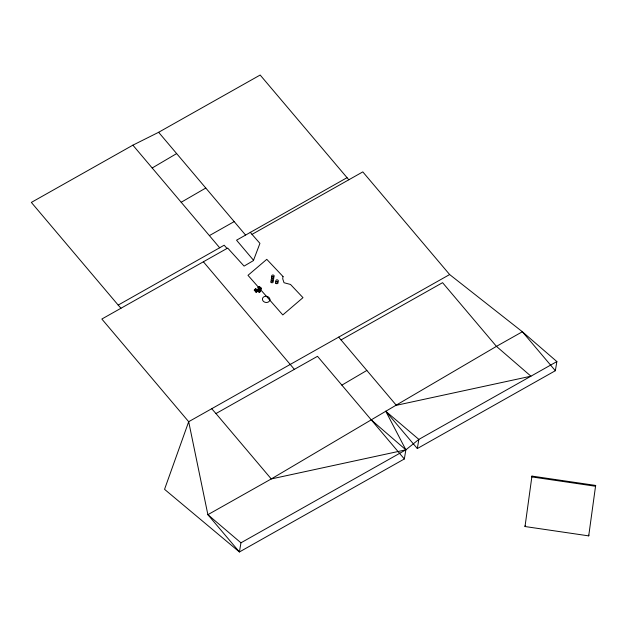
<?xml version="1.0" encoding="UTF-8"?>
<svg xmlns="http://www.w3.org/2000/svg" width="627" height="627" viewBox="0 0 627 627"><rect width="100%" height="100%" fill="white"/><g stroke="black" fill="none" stroke-linecap="round" stroke-linejoin="round"><path stroke-width="0.94" d="M525.011 526.531L531.955 476.097L595.65 485.439L588.714 535.873L525.011 526.531L525.152 525.716M254.311 290.223L254.421 289.556L255.8 288.757L257.525 290.842L257.415 291.508L256.098 292.276L254.311 290.223L255.691 289.423L255.8 288.757M256.098 292.276L256.208 291.61L257.525 290.842M257.423 290.223L257.532 289.556L258.92 288.812L260.573 290.967L260.464 291.633L259.131 292.347L257.423 290.223L258.81 289.478L258.92 288.812M257.995 287.958L259.343 286.445L261.381 288.224L261.271 288.898L260.15 289.862L257.995 287.958L259.343 286.445M259.131 292.347L259.241 291.673L257.532 289.556M260.15 289.862L261.381 288.224M556.87 361.575L418.852 439.402L405.865 449.833L240.948 542.817L239.42 551.964L164.548 489.326L188.688 421.697L449.645 274.555L522.377 331.754L556.87 361.575L555.342 370.722L417.323 448.54L385.785 411.257L271.264 478.942L207.882 514.681L239.42 551.964L404.337 458.972L405.865 449.833L385.785 411.257L496.451 346.37L522.377 331.754L555.342 370.722M417.323 448.54L418.852 439.402L385.785 411.257M531.955 476.097L531.821 476.912L595.517 486.254L595.65 485.439M588.714 535.873L588.847 535.058M152.189 167.989L176.649 153.584M181.187 202.27L205.781 188.029M348.824 179.777L260.166 75.036L158.631 132.289L132.885 145.166L31.35 202.419L118.189 305.083L224.176 245.212L227.021 248.457M347.005 177.7L236.551 240.196L253.527 260.268M341.88 385.135L366.85 370.439M209.379 235.603L234.184 221.613M250.236 232.264L252.015 234.365L362.806 171.892L449.645 274.555M341.041 339.928L442.576 282.675L496.451 346.37L530.944 376.2L396.342 405.308L338.674 337.13M211.707 408.718L215.962 413.561L317.497 356.316L404.337 458.972M259.241 291.673L260.573 290.967M240.948 542.817L207.882 514.681L188.688 421.697L101.848 319.033L227.695 248.073L244.083 266.099L253.402 260.613L259.931 243.378L252.015 234.365M371.372 420.004L405.865 449.833L271.264 478.942L215.962 413.561M259.233 287.111L261.271 288.898M258.105 287.291L260.26 289.188M118.189 305.083L120.972 308.249M254.421 289.556L256.208 291.61M158.631 132.289L245.47 234.953M132.885 145.166L219.724 247.83M203.383 261.78L294.369 369.35M255.691 289.423L257.415 291.508M258.81 289.478L260.464 291.633M269.884 299.44L269.798 300.239A3.738 3.088 9.5 0 1 265.676 302.426A3.738 3.088 9.5 0 1 262.447 299.04A3.738 3.088 9.5 0 1 266.005 296.265L266.977 296.391A3.738 3.088 9.5 0 1 269.884 299.44M283.036 276.546L282.706 278.78L284.023 282.73L290.52 284.462L302.982 297.653L282.801 314.934L247.994 275.324L266.781 259.343L283.036 276.546M271.178 282.463A1.215 1.003 9.5 0 0 273.184 282.04A1.215 1.003 9.5 0 0 271.64 280.778A1.215 1.003 9.5 0 0 271.178 282.463M271.475 280.724A1.215 1.003 9.5 0 0 273.474 280.3A1.215 1.003 9.5 0 0 271.93 279.039A1.215 1.003 9.5 0 0 271.475 280.724M275.888 283.341A1.278 1.058 9.5 0 0 278.027 282.996A1.278 1.058 9.5 0 0 276.483 281.601A1.278 1.058 9.5 0 0 275.888 283.341M276.178 281.601A1.278 1.058 9.5 0 0 278.317 281.257A1.278 1.058 9.5 0 0 276.773 279.861A1.278 1.058 9.5 0 0 276.178 281.601M271.671 278.364A1.254 1.035 9.5 0 0 273.811 278.216A1.254 1.035 9.5 0 0 272.471 276.734A1.254 1.035 9.5 0 0 271.671 278.364M271.961 276.625A1.254 1.035 9.5 0 0 274.101 276.476A1.254 1.035 9.5 0 0 272.769 274.994A1.254 1.035 9.5 0 0 271.961 276.625"/></g></svg>
